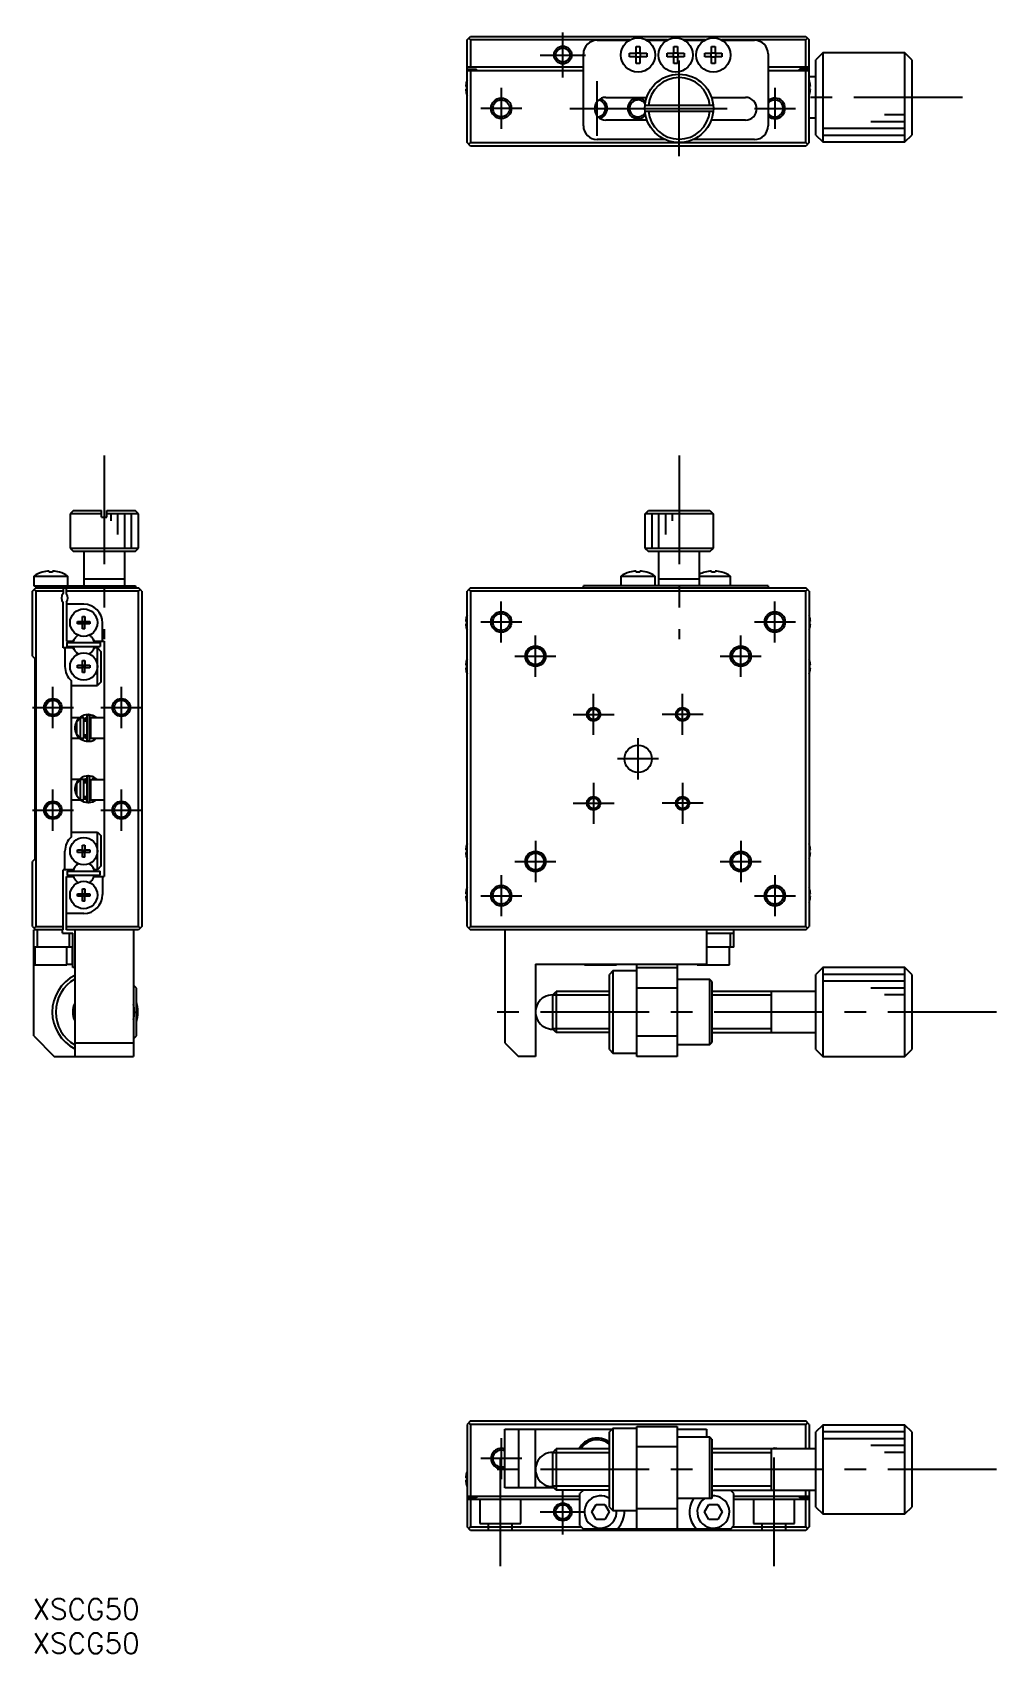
# Model space of a CAD drawing. Extents: x 0 to 319, y -8 to 229.
# Drawn here: x 0 to 140.9, y -8 to 228.9 of the extents above; entities that cross this region are included whole.
import ezdxf

# ---------------------------------------------------------------- set-up
doc = ezdxf.new("R2010")
doc.units = 0
doc.header["$LTSCALE"] = 0.5
doc.linetypes.add('CENTER', pattern=[50.8, 31.75, -6.35, 6.35, -6.35])
doc.linetypes.add('DASHED', pattern=[19.05, 12.7, -6.35])
for name, color, linetype in [('MSM_CENTER', 1, 'CENTER'), ('MSM_CONTINUOUS', 7, 'CONTINUOUS'), ('MSM_DASHED', 4, 'DASHED'), ('MSM_NARROW', 5, 'CONTINUOUS'), ('MSM_PART_NUMBER', 7, 'CONTINUOUS')]:
    doc.layers.add(name, color=color, linetype=linetype)
doc.styles.get("Standard").update_dxf_attribs({"font": 'txt.shx', "height": 3, "bigfont": 'bigfont.shx'})

# ---------------------------------------------------------------- blocks, each defined once
blk = doc.blocks.new('*U2')
at = {"layer": 'MSM_PART_NUMBER'}
blk.add_text('XSCG50', height=3, dxfattribs=at).set_placement((0, -3))
blk = doc.blocks.new('*U3')
at = {"layer": 'MSM_PART_NUMBER'}
blk.add_text('XSCG50', height=3, dxfattribs=at).set_placement((0, -8))

msp = doc.modelspace()

# ---------------------------------------------------------------- linework, layer by layer
at = {"layer": 'MSM_CENTER'}
for p, q in [((77.536733, 222.316982), (77.536733, 228.916982)), ((74.236733, 225.616982), (80.836733, 225.616982)), ((94.536733, 210.816982), (94.536733, 224.816982)), ((68.536733, 220.816982), (68.536733, 214.816983)), ((82.536733, 213.816983), (82.536733, 221.816982)), ((108.536733, 220.816982), (108.536733, 214.816983)), ((135.941804, 219.416982), (110.941804, 219.416982)), ((71.536732, 217.816982), (65.536733, 217.816982)), ((78.536734, 217.816982), (101.536733, 217.816982)), ((87.536733, 217.816982), (101.536733, 217.816982)), ((105.536734, 217.816982), (111.536733, 217.816982)), ((10.5, 167.096461), (10.5, 140.260006)), ((94.536733, 167.096461), (94.536733, 140.260006)), ((68.536733, 139.758489), (68.536733, 145.758491)), ((108.536733, 139.758489), (108.536733, 145.758491)), ((65.536732, 142.75849), (71.536735, 142.75849)), ((105.536732, 142.75849), (111.536735, 142.75849)), ((73.536733, 134.758489), (73.536733, 140.758491)), ((103.536733, 134.758489), (103.536733, 140.758491)), ((70.536732, 137.75849), (76.536735, 137.75849)), ((100.536732, 137.75849), (106.536735, 137.75849)), ((2.999999, 127.25849), (2.999999, 133.258492)), ((12.999999, 127.25849), (12.999999, 133.258492)), ((82.036733, 126.258489), (82.036733, 132.258491)), ((95.036733, 126.258489), (95.036733, 132.258491)), ((-0.000002, 130.258491), (6.000001, 130.258491)), ((9.999998, 130.258491), (16.000001, 130.258491)), ((79.036732, 129.25849), (85.036735, 129.25849)), ((98.036734, 129.25849), (92.036731, 129.25849)), ((88.536733, 119.75849), (88.536733, 125.758491)), ((91.536734, 122.758491), (85.536732, 122.758491)), ((82.036733, 119.258494), (82.036733, 113.258492)), ((95.036733, 119.258494), (95.036733, 113.258492)), ((2.999999, 112.25849), (2.999999, 118.258492)), ((12.999999, 112.25849), (12.999999, 118.258492)), ((79.036732, 116.258493), (85.036735, 116.258493)), ((98.036734, 116.258493), (92.036731, 116.258493)), ((-0.000002, 115.258491), (6.000001, 115.258491)), ((9.999998, 115.258491), (16.000001, 115.258491)), ((73.536733, 110.758494), (73.536733, 104.758492)), ((103.536733, 110.758494), (103.536733, 104.758492)), ((70.536732, 107.758493), (76.536735, 107.758493)), ((100.536732, 107.758493), (106.536735, 107.758493)), ((68.536733, 105.758494), (68.536733, 99.758492)), ((108.536733, 105.758494), (108.536733, 99.758492)), ((65.536732, 102.758493), (71.536735, 102.758493)), ((105.536732, 102.758493), (111.536735, 102.758493)), ((140.941804, 85.758491), (65.941804, 85.758491)), ((68.536733, 23.5), (68.536733, 17.500001)), ((71.536732, 20.5), (65.536733, 20.5)), ((68.386733, 20.648863), (68.386733, 4.557498)), ((108.386733, 20.648863), (108.386733, 4.557498)), ((140.941804, 18.9), (65.941804, 18.9)), ((77.536733, 9.4), (77.536733, 16)), ((74.236733, 12.7), (80.836733, 12.7))]:
    msp.add_line(p, q, dxfattribs=at)
at = {"layer": 'MSM_CONTINUOUS'}
for p, q in [((63.536733, 227.816982), (64.036733, 228.316982)), ((63.536733, 212.816982), (63.536733, 227.816982)), ((63.786733, 228.066982), (64.036733, 227.816982)), ((64.036733, 228.316982), (113.036733, 228.316982)), ((64.036733, 227.816982), (64.036733, 223.816982)), ((87.349299, 227.816982), (64.036733, 227.816982)), ((82.536733, 227.766982), (87.260998, 227.766982)), ((92.849299, 227.816982), (89.724167, 227.816982)), ((89.812468, 227.766982), (92.760998, 227.766982)), ((98.349299, 227.816982), (95.224167, 227.816982)), ((95.312468, 227.766982), (98.260998, 227.766982)), ((113.036733, 227.816982), (100.724167, 227.816982)), ((100.812468, 227.766982), (105.536733, 227.766982)), ((113.036733, 228.316982), (113.536733, 227.816982)), ((113.036733, 227.816982), (113.286733, 228.066982)), ((113.036733, 223.816982), (113.036733, 227.816982)), ((113.536733, 212.816982), (113.536733, 227.816982)), ((80.536733, 215.266982), (80.536733, 225.766982)), ((87.278144, 225.356982), (87.278144, 225.876982)), ((87.278144, 225.876982), (88.276733, 225.876982)), ((88.276733, 225.356982), (87.278144, 225.356982)), ((88.235358, 225.356982), (88.235358, 225.876982)), ((88.276733, 226.875572), (88.796733, 226.875572)), ((88.276733, 225.876982), (88.276733, 226.875572)), ((88.276733, 225.918357), (88.796733, 225.918357)), ((88.276733, 224.358393), (88.276733, 225.356982)), ((88.796733, 225.315607), (88.276733, 225.315607)), ((88.796733, 226.875572), (88.796733, 225.876982)), ((88.796733, 225.876982), (89.795323, 225.876982)), ((88.796733, 225.356982), (88.796733, 224.358393)), ((89.795323, 225.356982), (88.796733, 225.356982)), ((88.838108, 225.876982), (88.838108, 225.356982)), ((89.795323, 225.876982), (89.795323, 225.356982)), ((92.778144, 225.356982), (92.778144, 225.876982)), ((92.778144, 225.876982), (93.776733, 225.876982)), ((93.776733, 225.356982), (92.778144, 225.356982)), ((93.735358, 225.356982), (93.735358, 225.876982)), ((93.776733, 226.875572), (94.296733, 226.875572)), ((93.776733, 225.876982), (93.776733, 226.875572)), ((93.776733, 225.918357), (94.296733, 225.918357)), ((93.776733, 224.358393), (93.776733, 225.356982)), ((94.296733, 225.315607), (93.776733, 225.315607)), ((94.296733, 226.875572), (94.296733, 225.876982)), ((94.296733, 225.876982), (95.295323, 225.876982)), ((94.296733, 225.356982), (94.296733, 224.358393)), ((95.295323, 225.356982), (94.296733, 225.356982)), ((94.338108, 225.876982), (94.338108, 225.356982)), ((95.295323, 225.876982), (95.295323, 225.356982)), ((98.278144, 225.356982), (98.278144, 225.876982)), ((98.278144, 225.876982), (99.276733, 225.876982)), ((99.276733, 225.356982), (98.278144, 225.356982)), ((99.235358, 225.356982), (99.235358, 225.876982)), ((99.276733, 226.875572), (99.796733, 226.875572)), ((99.276733, 225.876982), (99.276733, 226.875572)), ((99.276733, 225.918357), (99.796733, 225.918357)), ((99.276733, 224.358393), (99.276733, 225.356982)), ((99.796733, 225.315607), (99.276733, 225.315607)), ((99.796733, 226.875572), (99.796733, 225.876982)), ((99.796733, 225.876982), (100.795323, 225.876982)), ((99.796733, 225.356982), (99.796733, 224.358393)), ((100.795323, 225.356982), (99.796733, 225.356982)), ((99.838108, 225.876982), (99.838108, 225.356982)), ((100.795323, 225.876982), (100.795323, 225.356982)), ((107.536733, 225.766982), (107.536733, 215.266982)), ((115.536733, 225.916982), (114.536733, 224.916982)), ((115.536733, 225.916982), (115.536733, 212.916982)), ((127.536733, 225.916982), (115.536733, 225.916982)), ((128.536733, 224.916982), (127.536733, 225.916982)), ((127.536733, 212.916982), (127.536733, 225.916982)), ((80.536733, 223.816982), (63.536733, 223.816982)), ((63.536733, 223.566982), (64.936733, 223.566982)), ((80.536733, 223.316982), (63.536733, 223.316982)), ((64.036733, 223.316982), (64.036733, 212.816982)), ((64.936733, 223.316982), (64.936733, 223.566982)), ((88.796733, 224.358393), (88.276733, 224.358393)), ((94.296733, 224.358393), (93.776733, 224.358393)), ((99.796733, 224.358393), (99.276733, 224.358393)), ((113.536733, 223.816982), (107.536733, 223.816982)), ((113.536733, 223.316982), (107.536733, 223.316982)), ((113.536733, 223.566982), (112.136733, 223.566982)), ((112.136733, 223.316982), (112.136733, 223.566982)), ((113.036733, 212.816982), (113.036733, 223.316982)), ((114.536733, 213.916982), (114.536733, 224.916982)), ((128.536733, 224.916982), (128.536733, 213.916982)), ((63.346874, 220.996982), (63.467212, 220.996982)), ((63.467212, 220.636982), (63.346874, 220.636982)), ((63.462589, 221.705598), (63.467212, 221.703344)), ((63.467212, 220.996982), (63.467212, 220.636982)), ((114.536733, 222.416982), (113.536733, 222.416982)), ((113.606255, 221.703344), (113.610877, 221.705598)), ((113.606255, 220.996982), (113.726592, 220.996982)), ((113.606255, 220.636982), (113.606255, 220.996982)), ((113.726592, 220.636982), (113.606255, 220.636982)), ((63.467212, 219.930621), (63.462589, 219.928366)), ((83.836733, 219.416982), (89.799645, 219.416982)), ((99.520708, 218.216982), (89.552759, 218.216982)), ((99.273821, 219.416982), (104.236733, 219.416982)), ((113.610877, 219.928366), (113.606255, 219.930621)), ((67.311151, 217.571121), (67.348591, 217.428629)), ((89.834606, 216.116982), (83.836733, 216.116982)), ((89.552759, 217.416982), (99.520708, 217.416982)), ((104.236733, 216.116982), (99.23886, 216.116982)), ((113.536733, 216.416982), (114.536733, 216.416982)), ((92.463692, 213.266982), (82.536733, 213.266982)), ((105.536733, 213.266982), (96.609774, 213.266982)), ((114.536733, 213.916982), (115.536733, 212.916982)), ((127.536733, 212.916982), (128.536733, 213.916982)), ((64.036733, 212.316982), (63.536733, 212.816982)), ((64.036733, 212.816982), (63.786733, 212.566982)), ((64.036733, 212.816982), (113.036733, 212.816982)), ((113.036733, 212.316982), (64.036733, 212.316982)), ((113.286733, 212.566982), (113.036733, 212.816982)), ((113.536733, 212.816982), (113.036733, 212.316982)), ((115.536733, 212.916982), (127.536733, 212.916982)), ((6, 159.058491), (5.5, 158.558491)), ((6, 159.058491), (10.1, 159.058491)), ((10.1, 158.058491), (10.1, 159.058491)), ((10.9, 159.058491), (15, 159.058491)), ((10.9, 158.058491), (10.9, 159.058491)), ((15.5, 158.558491), (15, 159.058491)), ((89.552759, 158.558491), (90.054546, 159.058491)), ((90.054546, 159.058491), (99.01892, 159.058491)), ((99.01892, 159.058491), (99.520708, 158.558491)), ((10.1, 158.558491), (5.5, 158.558491)), ((5.5, 158.558491), (5.5, 153.558491)), ((10.1, 158.058491), (10.9, 158.058491)), ((15.5, 158.558491), (10.9, 158.558491)), ((15.5, 153.558491), (15.5, 158.558491)), ((89.536733, 158.058491), (89.536733, 153.558491)), ((89.536733, 158.058491), (89.552759, 158.058491)), ((89.552759, 158.058491), (89.552759, 158.558491)), ((99.520708, 158.558491), (89.552759, 158.558491)), ((99.520708, 158.558491), (99.520708, 158.058491)), ((99.520708, 158.058491), (99.536733, 158.058491)), ((99.536733, 153.558491), (99.536733, 158.058491)), ((5.5, 153.558491), (6, 153.058491)), ((5.5, 153.558491), (15.5, 153.558491)), ((15, 153.058491), (6, 153.058491)), ((7.5, 153.058491), (7.5, 148.058491)), ((13.5, 148.058491), (13.5, 153.058491)), ((15, 153.058491), (15.5, 153.558491)), ((89.536733, 153.558491), (99.536733, 153.558491)), ((89.536733, 153.558491), (90.036733, 153.058491)), ((99.036733, 153.058491), (90.036733, 153.058491)), ((91.536733, 153.058491), (91.536733, 148.058491)), ((97.536733, 148.058491), (97.536733, 153.058491)), ((99.036733, 153.058491), (99.536733, 153.558491)), ((0.2, 149.450149), (5.2, 149.450149)), ((0.2, 149.450149), (0.2, 148.058491)), ((1.44141, 150.021072), (1.438067, 150.027927)), ((2.44, 150.021072), (2.44, 150.193444)), ((2.96, 150.021072), (2.44, 150.021072)), ((2.96, 150.193444), (2.96, 150.021072)), ((3.961933, 150.027927), (3.958589, 150.021072)), ((5.2, 148.058491), (5.2, 149.450149)), ((86.036733, 149.450149), (91.036733, 149.450149)), ((86.036733, 149.450149), (86.036733, 148.058491)), ((87.278144, 150.021072), (87.2748, 150.027927)), ((88.276733, 150.021072), (88.276733, 150.193444)), ((88.796733, 150.021072), (88.276733, 150.021072)), ((88.796733, 150.193444), (88.796733, 150.021072)), ((89.798666, 150.027927), (89.795323, 150.021072)), ((91.036733, 148.058491), (91.036733, 149.450149)), ((97.536733, 149.450149), (102.036733, 149.450149)), ((98.278144, 150.021072), (98.2748, 150.027927)), ((99.276733, 150.021072), (99.276733, 150.193444)), ((99.796733, 150.021072), (99.276733, 150.021072)), ((99.796733, 150.193444), (99.796733, 150.021072)), ((100.798666, 150.027927), (100.795323, 150.021072)), ((102.036733, 148.058491), (102.036733, 149.450149)), ((0, 147.258491), (0.5, 147.758491)), ((0, 137.758491), (0, 147.258491)), ((0.2, 148.058491), (15.05, 148.058491)), ((0.5, 147.258491), (0.25, 147.508491)), ((0.5, 147.758491), (15.5, 147.758491)), ((0.5, 147.258491), (0.5, 98.258491)), ((4.5, 147.258491), (0.5, 147.258491)), ((0.55, 147.758491), (0.55, 148.058491)), ((4.5, 147.758491), (4.5, 146.919929)), ((5, 146.858491), (5, 147.758491)), ((15.5, 147.258491), (5, 147.258491)), ((7.5, 149.058491), (13.5, 149.058491)), ((15.05, 148.058491), (15.05, 147.758491)), ((16, 147.258491), (15.5, 147.758491)), ((15.75, 147.508491), (15.5, 147.258491)), ((15.5, 98.258491), (15.5, 147.258491)), ((16, 147.258491), (16, 98.258491)), ((64.036733, 147.758491), (63.536733, 147.258491)), ((63.536733, 98.258491), (63.536733, 147.258491)), ((64.036733, 147.258491), (63.786733, 147.508491)), ((64.036733, 147.758491), (113.036733, 147.758491)), ((113.036733, 147.258491), (64.036733, 147.258491)), ((64.036733, 147.258491), (64.036733, 98.258491)), ((80.536733, 147.758491), (80.536733, 148.058491)), ((107.536733, 148.058491), (80.536733, 148.058491)), ((91.536733, 149.058491), (97.536733, 149.058491)), ((107.536733, 148.058491), (107.536733, 147.758491)), ((113.536733, 147.258491), (113.036733, 147.758491)), ((113.286733, 147.508491), (113.036733, 147.258491)), ((113.036733, 98.258491), (113.036733, 147.258491)), ((113.536733, 147.258491), (113.536733, 98.258491)), ((4.5, 138.958491), (4.5, 145.597053)), ((5, 145.658491), (5, 139.958491)), ((7.5, 145.358491), (5, 145.358491)), ((6.613638, 142.838491), (7.32, 142.838491)), ((6.613638, 142.478491), (6.613638, 142.838491)), ((7.32, 142.478491), (6.613638, 142.478491)), ((7.32, 143.544853), (7.68, 143.544853)), ((7.32, 142.838491), (7.32, 143.544853)), ((7.330372, 142.828119), (7.32, 142.838491)), ((7.330372, 142.488863), (7.32, 142.478491)), ((7.32, 141.77213), (7.32, 142.478491)), ((7.330372, 142.488863), (7.330372, 142.828119)), ((7.330372, 142.828119), (7.669628, 142.828119)), ((7.669628, 142.488863), (7.330372, 142.488863)), ((7.669628, 142.828119), (7.68, 142.838491)), ((7.669628, 142.828119), (7.669628, 142.488863)), ((7.669628, 142.488863), (7.68, 142.478491)), ((7.68, 143.544853), (7.68, 142.838491)), ((7.68, 142.838491), (8.386361, 142.838491)), ((8.386361, 142.478491), (7.68, 142.478491)), ((7.68, 141.77213), (7.68, 142.478491)), ((8.386361, 142.838491), (8.386361, 142.478491)), ((10.25, 139.958491), (10.25, 142.608491)), ((63.346874, 142.838491), (63.467212, 142.838491)), ((63.467212, 142.478491), (63.346874, 142.478491)), ((63.462589, 143.547107), (63.467212, 143.544853)), ((63.467212, 142.838491), (63.467212, 142.478491)), ((113.606255, 143.544853), (113.610877, 143.547107)), ((113.606255, 142.478491), (113.606255, 142.838491)), ((113.606255, 142.838491), (113.726592, 142.838491)), ((113.726592, 142.478491), (113.606255, 142.478491)), ((5, 139.958491), (5.955588, 139.958491)), ((5.955588, 139.958491), (6.125184, 140.252241)), ((7.68, 141.77213), (7.32, 141.77213)), ((8.874815, 140.252241), (9.044412, 139.958491)), ((9.044412, 139.958491), (10.5, 139.958491)), ((10.5, 139.958491), (10.5, 105.558491)), ((63.467212, 141.77213), (63.462589, 141.769875)), ((113.610877, 141.769875), (113.606255, 141.77213)), ((0, 137.758491), (0.35, 137.408491)), ((5.955588, 138.958491), (4.5, 138.958491)), ((4.75, 138.958491), (4.75, 136.258491)), ((5.1, 139.158491), (5.1, 139.758491)), ((5.1, 139.758491), (9.9, 139.758491)), ((5.1, 139.158491), (9.9, 139.158491)), ((6.125184, 138.664741), (5.955588, 138.958491)), ((9.044412, 138.958491), (8.874815, 138.664741)), ((9.5, 138.958491), (9.044412, 138.958491)), ((9.5, 138.958491), (10, 138.458491)), ((9.5, 133.458491), (9.5, 138.958491)), ((9.9, 139.758491), (9.9, 139.158491)), ((10, 138.458491), (10, 133.958491)), ((0.35, 137.408491), (0.35, 108.108491)), ((6.613638, 136.438491), (7.32, 136.438491)), ((6.613638, 136.078491), (6.613638, 136.438491)), ((7.32, 136.078491), (6.613638, 136.078491)), ((7.32, 137.144853), (7.68, 137.144853)), ((7.32, 136.438491), (7.32, 137.144853)), ((7.330372, 136.428119), (7.32, 136.438491)), ((7.330372, 136.088863), (7.32, 136.078491)), ((7.32, 135.37213), (7.32, 136.078491)), ((7.68, 135.37213), (7.32, 135.37213)), ((7.330372, 136.088863), (7.330372, 136.428119)), ((7.330372, 136.428119), (7.669628, 136.428119)), ((7.669628, 136.088863), (7.330372, 136.088863)), ((7.669628, 136.428119), (7.68, 136.438491)), ((7.669628, 136.428119), (7.669628, 136.088863)), ((7.669628, 136.088863), (7.68, 136.078491)), ((7.68, 137.144853), (7.68, 136.438491)), ((7.68, 136.438491), (8.386361, 136.438491)), ((8.386361, 136.078491), (7.68, 136.078491)), ((7.68, 135.37213), (7.68, 136.078491)), ((8.386361, 136.438491), (8.386361, 136.078491)), ((63.346874, 136.438491), (63.467212, 136.438491)), ((63.467212, 136.078491), (63.346874, 136.078491)), ((63.462589, 137.147107), (63.467212, 137.144853)), ((63.467212, 135.37213), (63.462589, 135.369875)), ((63.467212, 136.438491), (63.467212, 136.078491)), ((113.606255, 137.144853), (113.610877, 137.147107)), ((113.606255, 136.078491), (113.606255, 136.438491)), ((113.606255, 136.438491), (113.726592, 136.438491)), ((113.726592, 136.078491), (113.606255, 136.078491)), ((113.610877, 135.369875), (113.606255, 135.37213)), ((5.7, 111.337553), (5.7, 134.179429)), ((5.7, 133.458491), (9.5, 133.458491)), ((10, 133.958491), (9.5, 133.458491)), ((6.899534, 128.758491), (5.7, 128.758491)), ((6.5, 128.175006), (7, 128.704174)), ((6.5, 126.341976), (6.5, 128.175006)), ((7.5, 128.758491), (7, 128.758491)), ((7, 128.758491), (7, 125.758491)), ((7.499989, 128.673417), (7.952123, 128.804519)), ((7.5, 125.758491), (7.5, 128.758491)), ((7.95215, 128.258491), (7.5, 128.258491)), ((7.7, 128.258491), (7.7, 128.758491)), ((7.95215, 129.016538), (7.95215, 125.516538)), ((8.921029, 129.057494), (8.179486, 129.215218)), ((8.351468, 129.048376), (8.34971, 129.04754)), ((8.383058, 129.062393), (8.351468, 129.048376)), ((8.35215, 125.516538), (8.35215, 129.016538)), ((8.35215, 128.414927), (8.499967, 128.674853)), ((8.5, 128.258491), (8.35215, 128.258491)), ((8.415295, 129.074812), (8.383058, 129.062393)), ((8.448101, 129.085604), (8.415295, 129.074812)), ((8.481395, 129.094743), (8.448101, 129.085604)), ((8.515095, 129.102206), (8.481395, 129.094743)), ((8.5, 128.758491), (8.5, 125.758491)), ((10.5, 128.758491), (8.5, 128.758491)), ((8.54912, 129.107976), (8.515095, 129.102206)), ((8.583386, 129.112039), (8.54912, 129.107976)), ((8.617809, 129.114385), (8.583386, 129.112039)), ((8.652305, 129.115008), (8.617809, 129.114385)), ((8.686791, 129.113907), (8.652305, 129.115008)), ((8.721181, 129.111083), (8.686791, 129.113907)), ((8.755391, 129.106544), (8.721181, 129.111083)), ((8.789339, 129.100301), (8.755391, 129.106544)), ((8.82294, 129.092367), (8.789339, 129.100301)), ((8.819601, 128.770315), (8.813275, 128.758491)), ((8.826062, 128.78282), (8.819601, 128.770315)), ((8.856113, 129.082761), (8.82294, 129.092367)), ((8.927827, 129.05458), (8.823805, 128.758473)), ((8.832617, 128.795926), (8.826062, 128.78282)), ((8.839223, 128.809548), (8.832617, 128.795926)), ((8.845837, 128.823597), (8.839223, 128.809548)), ((8.852417, 128.837982), (8.845837, 128.823597)), ((8.858921, 128.85261), (8.852417, 128.837982)), ((8.888773, 129.071508), (8.856113, 129.082761)), ((8.865304, 128.867386), (8.858921, 128.85261)), ((8.871528, 128.882214), (8.865304, 128.867386)), ((8.87755, 128.896999), (8.871528, 128.882214)), ((8.883332, 128.911644), (8.87755, 128.896999)), ((8.888837, 128.926055), (8.883332, 128.911644)), ((8.919164, 129.059354), (8.888773, 129.071508)), ((8.894029, 128.940137), (8.888837, 128.926055)), ((8.898873, 128.953801), (8.894029, 128.940137)), ((8.90334, 128.966956), (8.898873, 128.953801)), ((8.907399, 128.979519), (8.90334, 128.966956)), ((8.911025, 128.991406), (8.907399, 128.979519)), ((8.914194, 129.002543), (8.911025, 128.991406)), ((8.916886, 129.012855), (8.914194, 129.002543)), ((8.919082, 129.022277), (8.916886, 129.012855)), ((8.917831, 129.059635), (8.919824, 129.05898)), ((9.405799, 128.758526), (8.918724, 129.058503)), ((8.920769, 129.030747), (8.919082, 129.022277)), ((8.919824, 129.05898), (8.921303, 129.057135)), ((8.921936, 129.038211), (8.920769, 129.030747)), ((8.921303, 129.057135), (8.922258, 129.054112)), ((8.922575, 129.044619), (8.921936, 129.038211)), ((8.922174, 129.05399), (8.927827, 129.05458)), ((8.922258, 129.054112), (8.922683, 129.049931)), ((8.922683, 129.049931), (8.922575, 129.044619)), ((5.7, 125.758491), (6.918738, 125.758491)), ((7, 125.812808), (6.5, 126.341976)), ((7, 125.758491), (7.5, 125.758491)), ((7.952148, 125.728857), (7.499931, 125.859389)), ((7.5, 126.258491), (7.95215, 126.258491)), ((7.7, 125.783015), (7.7, 126.258491)), ((8.35215, 126.258491), (8.5, 126.258491)), ((8.49996, 125.858227), (8.35215, 126.118149)), ((8.51336, 125.757685), (8.352153, 125.728539)), ((8.5, 125.758491), (10.5, 125.758491)), ((8.174127, 125.317765), (8.274916, 125.321404)), ((8.860472, 125.450939), (8.919164, 125.473722)), ((8.917831, 125.47344), (8.917524, 125.474171)), ((8.919164, 125.473722), (8.917831, 125.47344)), ((8.918922, 125.474658), (8.971852, 125.49826)), ((6.844007, 119.758491), (5.7, 119.758491)), ((6.5, 119.175006), (7, 119.704174)), ((6.5, 117.341976), (6.5, 119.175006)), ((7.5, 119.758491), (7, 119.758491)), ((7, 119.758491), (7, 116.758491)), ((7.499878, 119.726391), (7.962862, 119.862562)), ((7.5, 116.758491), (7.5, 119.758491)), ((7.962889, 119.258491), (7.5, 119.258491)), ((7.7, 119.758491), (7.573987, 119.758491)), ((7.7, 119.258491), (7.7, 119.758491)), ((7.962889, 120.07458), (7.962889, 116.57458)), ((8.931768, 120.115536), (8.190225, 120.273261)), ((8.362208, 120.106418), (8.36045, 120.105582)), ((8.393797, 120.120435), (8.362208, 120.106418)), ((8.362889, 116.57458), (8.362889, 120.07458)), ((8.362889, 119.472969), (8.499954, 119.726276)), ((8.5, 119.258491), (8.362889, 119.258491)), ((8.426034, 120.132855), (8.393797, 120.120435)), ((8.45884, 120.143646), (8.426034, 120.132855)), ((8.492134, 120.152785), (8.45884, 120.143646)), ((8.525835, 120.160249), (8.492134, 120.152785)), ((8.5, 119.758603), (10.5, 119.757963)), ((8.5, 119.758491), (8.5, 116.758491)), ((8.559859, 120.166019), (8.525835, 120.160249)), ((8.594125, 120.170082), (8.559859, 120.166019)), ((8.628548, 120.172428), (8.594125, 120.170082)), ((8.663044, 120.173051), (8.628548, 120.172428)), ((8.69753, 120.171949), (8.663044, 120.173051)), ((8.73192, 120.169126), (8.69753, 120.171949)), ((8.76613, 120.164587), (8.73192, 120.169126)), ((8.800078, 120.158343), (8.76613, 120.164587)), ((8.79087, 119.763519), (8.786693, 119.758491)), ((8.795418, 119.769589), (8.79087, 119.763519)), ((8.800308, 119.776666), (8.795418, 119.769589)), ((8.940684, 120.107796), (8.798719, 119.75847)), ((8.833679, 120.150409), (8.800078, 120.158343)), ((8.805511, 119.784705), (8.800308, 119.776666)), ((8.810995, 119.793657), (8.805511, 119.784705)), ((8.816726, 119.803468), (8.810995, 119.793657)), ((8.82267, 119.814076), (8.816726, 119.803468)), ((8.828788, 119.825418), (8.82267, 119.814076)), ((8.835045, 119.837422), (8.828788, 119.825418)), ((8.866852, 120.140804), (8.833679, 120.150409)), ((8.841401, 119.850017), (8.835045, 119.837422)), ((8.847817, 119.863123), (8.841401, 119.850017)), ((8.854255, 119.876662), (8.847817, 119.863123)), ((8.860674, 119.890549), (8.854255, 119.876662)), ((8.867036, 119.904701), (8.860674, 119.890549)), ((8.899513, 120.12955), (8.866852, 120.140804)), ((8.873301, 119.919028), (8.867036, 119.904701)), ((8.879431, 119.933445), (8.873301, 119.919028)), ((8.885388, 119.947862), (8.879431, 119.933445)), ((8.891135, 119.962191), (8.885388, 119.947862)), ((8.896638, 119.976344), (8.891135, 119.962191)), ((8.901862, 119.990234), (8.896638, 119.976344)), ((8.929903, 120.117396), (8.899513, 120.12955)), ((8.906776, 120.003776), (8.901862, 119.990234)), ((8.911349, 120.016886), (8.906776, 120.003776)), ((8.915554, 120.029485), (8.911349, 120.016886)), ((8.919364, 120.041495), (8.915554, 120.029485)), ((8.922756, 120.052842), (8.919364, 120.041495)), ((8.925709, 120.063457), (8.922756, 120.052842)), ((8.928205, 120.073274), (8.925709, 120.063457)), ((8.93023, 120.082234), (8.928205, 120.073274)), ((8.92857, 120.117678), (8.930516, 120.117056)), ((9.482592, 119.758542), (8.929463, 120.116545)), ((8.931769, 120.090281), (8.93023, 120.082234)), ((8.930516, 120.117056), (8.931975, 120.115307)), ((8.932815, 120.097365), (8.931769, 120.090281)), ((8.931975, 120.115307), (8.932939, 120.112443)), ((8.93336, 120.103445), (8.932815, 120.097365)), ((8.932913, 120.112033), (8.938566, 120.112623)), ((8.932939, 120.112443), (8.933402, 120.108481)), ((8.933402, 120.108481), (8.93336, 120.103445)), ((8.938566, 120.112623), (8.940684, 120.107796)), ((5.7, 116.758491), (7.5, 116.758491)), ((6.483868, 117.33508), (7.004004, 116.757984)), ((7, 116.812808), (6.5, 117.341976)), ((7.962888, 116.7869), (7.499947, 116.922457)), ((7.5, 117.258491), (7.962889, 117.258491)), ((7.7, 116.844496), (7.7, 117.258491)), ((8.184866, 116.375808), (8.285655, 116.379446)), ((8.362889, 117.258491), (8.5, 117.258491)), ((8.499973, 116.922873), (8.362889, 117.176191)), ((8.50008, 116.810873), (8.362892, 116.786581)), ((8.5, 116.758491), (10.5, 116.758491)), ((8.871212, 116.508981), (8.929903, 116.531764)), ((8.92857, 116.531482), (8.928263, 116.532214)), ((8.929903, 116.531764), (8.92857, 116.531482)), ((8.929661, 116.5327), (8.982591, 116.556302)), ((5.7, 112.058491), (9.5, 112.058491)), ((9.5, 112.058491), (10, 111.558491)), ((9.5, 106.558491), (9.5, 112.058491)), ((10, 111.558491), (10, 107.058491)), ((4.75, 106.558491), (4.75, 109.258491)), ((6.613638, 109.438491), (7.32, 109.438491)), ((6.613638, 109.078491), (6.613638, 109.438491)), ((7.32, 109.078491), (6.613638, 109.078491)), ((7.32, 110.144853), (7.68, 110.144853)), ((7.32, 109.438491), (7.32, 110.144853)), ((7.330372, 109.428119), (7.32, 109.438491)), ((7.330372, 109.088863), (7.32, 109.078491)), ((7.32, 108.37213), (7.32, 109.078491)), ((7.330372, 109.088863), (7.330372, 109.428119)), ((7.330372, 109.428119), (7.669628, 109.428119)), ((7.669628, 109.088863), (7.330372, 109.088863)), ((7.669628, 109.428119), (7.68, 109.438491)), ((7.669628, 109.428119), (7.669628, 109.088863)), ((7.669628, 109.088863), (7.68, 109.078491)), ((7.68, 110.144853), (7.68, 109.438491)), ((7.68, 109.438491), (8.386361, 109.438491)), ((8.386361, 109.078491), (7.68, 109.078491)), ((7.68, 108.37213), (7.68, 109.078491)), ((8.386361, 109.438491), (8.386361, 109.078491)), ((63.346874, 109.438491), (63.467212, 109.438491)), ((63.467212, 109.078491), (63.346874, 109.078491)), ((63.462589, 110.147107), (63.467212, 110.144853)), ((63.467212, 109.438491), (63.467212, 109.078491)), ((113.606255, 110.144853), (113.610877, 110.147107)), ((113.606255, 109.078491), (113.606255, 109.438491)), ((113.606255, 109.438491), (113.726592, 109.438491)), ((113.726592, 109.078491), (113.606255, 109.078491)), ((0.35, 108.108491), (0, 107.758491)), ((0, 98.258491), (0, 107.758491)), ((6.125184, 106.852241), (5.955588, 106.558491)), ((7.68, 108.37213), (7.32, 108.37213)), ((9.044412, 106.558491), (8.874815, 106.852241)), ((10, 107.058491), (9.5, 106.558491)), ((63.467212, 108.37213), (63.462589, 108.369875)), ((113.610877, 108.369875), (113.606255, 108.37213)), ((5.955588, 106.558491), (4.5, 106.558491)), ((4.5, 97.758491), (4.5, 106.558491)), ((5, 105.558491), (5.955588, 105.558491)), ((5, 97.758491), (5, 105.558491)), ((5.1, 106.358491), (9.9, 106.358491)), ((5.1, 106.358491), (5.1, 105.758491)), ((5.1, 105.758491), (9.9, 105.758491)), ((5.955588, 105.558491), (6.125184, 105.264741)), ((8.874815, 105.264741), (9.044412, 105.558491)), ((9.5, 106.558491), (9.044412, 106.558491)), ((9.044412, 105.558491), (10.5, 105.558491)), ((9.9, 105.758491), (9.9, 106.358491)), ((10.25, 105.558491), (10.25, 102.908491)), ((6.613638, 103.038491), (7.32, 103.038491)), ((6.613638, 102.678491), (6.613638, 103.038491)), ((7.32, 102.678491), (6.613638, 102.678491)), ((7.32, 103.744853), (7.68, 103.744853)), ((7.32, 103.038491), (7.32, 103.744853)), ((7.330372, 103.028119), (7.32, 103.038491)), ((7.330372, 102.688863), (7.32, 102.678491)), ((7.32, 101.97213), (7.32, 102.678491)), ((7.68, 101.97213), (7.32, 101.97213)), ((7.330372, 102.688863), (7.330372, 103.028119)), ((7.330372, 103.028119), (7.669628, 103.028119)), ((7.669628, 102.688863), (7.330372, 102.688863)), ((7.669628, 103.028119), (7.68, 103.038491)), ((7.669628, 103.028119), (7.669628, 102.688863)), ((7.669628, 102.688863), (7.68, 102.678491)), ((7.68, 103.744853), (7.68, 103.038491)), ((7.68, 103.038491), (8.386361, 103.038491)), ((8.386361, 102.678491), (7.68, 102.678491)), ((7.68, 101.97213), (7.68, 102.678491)), ((8.386361, 103.038491), (8.386361, 102.678491)), ((63.346874, 103.038491), (63.467212, 103.038491)), ((63.467212, 102.678491), (63.346874, 102.678491)), ((63.462589, 103.747107), (63.467212, 103.744853)), ((63.467212, 101.97213), (63.462589, 101.969875)), ((63.467212, 103.038491), (63.467212, 102.678491)), ((113.606255, 103.744853), (113.610877, 103.747107)), ((113.606255, 102.678491), (113.606255, 103.038491)), ((113.606255, 103.038491), (113.726592, 103.038491)), ((113.726592, 102.678491), (113.606255, 102.678491)), ((113.610877, 101.969875), (113.606255, 101.97213)), ((7.5, 100.158491), (5, 100.158491)), ((0, 98.258491), (0.5, 97.758491)), ((4.5, 97.758491), (0.2, 97.758491)), ((0.2, 82.258491), (0.2, 97.758491)), ((0.25, 98.008491), (0.5, 98.258491)), ((0.5, 98.258491), (4.5, 98.258491)), ((0.7, 97.758491), (0.7, 95.258491)), ((4.4, 97.258491), (4.4, 97.758491)), ((4.4, 97.258491), (5.9, 97.258491)), ((5, 98.258491), (15.5, 98.258491)), ((15.5, 97.758491), (5, 97.758491)), ((5.4, 95.258491), (5.4, 97.258491)), ((5.9, 92.258491), (5.9, 97.258491)), ((6.2, 97.758491), (6.2, 79.258491)), ((14.8, 97.758491), (14.8, 79.258491)), ((15.5, 98.258491), (15.75, 98.008491)), ((16, 98.258491), (15.5, 97.758491)), ((63.536733, 98.258491), (64.036733, 97.758491)), ((64.036733, 98.258491), (63.786733, 98.008491)), ((64.036733, 98.258491), (113.036733, 98.258491)), ((113.036733, 97.758491), (64.036733, 97.758491)), ((69.036733, 97.758491), (69.036733, 81.258491)), ((98.536733, 97.758491), (98.536733, 92.758491)), ((98.536733, 97.258491), (102.536735, 97.258491)), ((102.036733, 95.258491), (102.036733, 97.258491)), ((102.536735, 95.258491), (102.536735, 97.758491)), ((113.286733, 98.008491), (113.036733, 98.258491)), ((113.036733, 97.758491), (113.536733, 98.258491)), ((5.9, 95.258491), (0.2, 95.258491)), ((0.269178, 95.258491), (0.269178, 92.758491)), ((0.35, 95.258491), (0.35, 92.658491)), ((5.05, 92.658491), (5.05, 95.258491)), ((5.859736, 92.758491), (5.859736, 95.258491)), ((102.536733, 95.258491), (98.536733, 95.258491)), ((101.886733, 92.658491), (101.886733, 95.258491)), ((0.35, 92.758491), (0.2, 92.758491)), ((0.35, 92.658491), (5.05, 92.658491)), ((5.05, 92.758491), (5.9, 92.758491)), ((73.536733, 92.758491), (98.536733, 92.758491)), ((73.536733, 92.758491), (73.536733, 79.258491)), ((80.686733, 92.758491), (80.686733, 92.658491)), ((80.686733, 92.658491), (85.386733, 92.658491)), ((85.386733, 92.658491), (85.386733, 92.758491)), ((88.336733, 79.258491), (88.336733, 92.758491)), ((94.236733, 92.758491), (94.236733, 79.258491)), ((97.186733, 92.758491), (97.186733, 92.658491)), ((97.186733, 92.658491), (101.886733, 92.658491)), ((6.2, 92.258491), (5.9, 92.258491)), ((84.836733, 91.758491), (84.336733, 91.258491)), ((84.336733, 80.258491), (84.336733, 91.258491)), ((84.836733, 91.758491), (84.836733, 79.758491)), ((88.336733, 91.758491), (84.836733, 91.758491)), ((88.336733, 92.258491), (94.236733, 92.258491)), ((99.036733, 90.508491), (94.236733, 90.508491)), ((99.036733, 81.008491), (99.036733, 90.508491)), ((99.336733, 90.208491), (99.036733, 90.508491)), ((99.336733, 90.208491), (99.336733, 81.308491)), ((115.536733, 92.258491), (114.536733, 91.258491)), ((114.536733, 80.258491), (114.536733, 91.258491)), ((115.536733, 92.258491), (115.536733, 79.258491)), ((127.536733, 92.258491), (115.536733, 92.258491)), ((128.536733, 91.258491), (127.536733, 92.258491)), ((127.536733, 79.258491), (127.536733, 92.258491)), ((128.536733, 91.258266), (128.536733, 80.258491)), ((15.2, 89.258491), (14.8, 89.658491)), ((15.2, 82.258491), (15.2, 89.258491)), ((76.036733, 88.216991), (76.578233, 88.758491)), ((76.036733, 88.216991), (76.036733, 83.299991)), ((84.336733, 88.758491), (76.578233, 88.758491)), ((76.578233, 88.758491), (76.578233, 82.758491)), ((94.236733, 89.258491), (88.336733, 89.258491)), ((114.536733, 88.758491), (99.336753, 88.758491)), ((108.036733, 82.758486), (108.036733, 88.758496)), ((76.578233, 82.758491), (76.036733, 83.299991)), ((0.2, 82.258491), (3.2, 79.258491)), ((6.2, 81.258491), (14.8, 81.258491)), ((14.8, 81.858491), (15.2, 82.258491)), ((69.036733, 81.258491), (71.036733, 79.258491)), ((84.336733, 82.758491), (76.578233, 82.758491)), ((88.336733, 82.258491), (94.236733, 82.258491)), ((94.236733, 81.008491), (99.036733, 81.008491)), ((99.036733, 81.008491), (99.336733, 81.308491)), ((99.336753, 82.758491), (114.536733, 82.758491)), ((3.2, 79.258491), (14.8, 79.258491)), ((73.536733, 79.258491), (71.036733, 79.258491)), ((84.336733, 80.258491), (84.836733, 79.758491)), ((84.836733, 79.758491), (88.336733, 79.758491)), ((94.236733, 79.258491), (88.336733, 79.258491)), ((114.536733, 80.258491), (115.536733, 79.258491)), ((115.536733, 79.258491), (127.536733, 79.258491)), ((127.536733, 79.258491), (128.536733, 80.258491)), ((64.036733, 26), (63.536733, 25.5)), ((63.536733, 25.5), (63.536733, 10.5)), ((63.786733, 25.75), (64.036733, 25.5)), ((64.036733, 26), (113.036733, 26)), ((64.036733, 25.5), (64.036733, 15)), ((113.036733, 25.5), (64.036733, 25.5)), ((69.036733, 16.2), (69.036733, 24.8)), ((69.036733, 24.8), (84.736733, 24.8)), ((71.036733, 24.8), (71.036733, 16.2)), ((73.536733, 16.2), (73.536733, 24.8)), ((84.836733, 24.9), (84.336733, 24.4)), ((84.336733, 13.4), (84.336733, 24.4)), ((84.836733, 24.9), (84.836733, 12.9)), ((88.336733, 24.9), (84.836733, 24.9)), ((88.336733, 25.2), (94.236733, 25.2)), ((88.336733, 10.2), (88.336733, 25.2)), ((94.236733, 25.2), (94.236733, 10.2)), ((94.236733, 24.8), (98.536733, 24.8)), ((98.536733, 24.8), (98.536733, 23.65)), ((113.536733, 25.5), (113.036733, 26)), ((113.036733, 25.5), (113.286733, 25.75)), ((113.036733, 21.9), (113.036733, 25.5)), ((113.536733, 25.5), (113.536733, 21.9)), ((115.536733, 25.4), (114.536733, 24.4)), ((114.536733, 13.4), (114.536733, 24.4)), ((127.536733, 25.4), (115.536733, 25.4)), ((115.536733, 25.4), (115.536733, 12.4)), ((127.536733, 12.4), (127.536733, 25.4)), ((128.536733, 24.4), (127.536733, 25.4)), ((128.536733, 24.4), (128.536733, 13.4)), ((76.036733, 21.3585), (76.578233, 21.9)), ((76.036733, 21.3585), (76.036733, 16.4415)), ((76.578233, 21.9), (76.578233, 15.9)), ((84.336733, 21.9), (76.578233, 21.9)), ((94.236733, 22.2), (88.336733, 22.2)), ((99.036733, 23.65), (94.236733, 23.65)), ((99.036733, 14.65), (99.036733, 23.65)), ((99.336733, 23.35), (99.036733, 23.65)), ((99.336733, 23.35), (99.336733, 14.65)), ((114.536733, 21.9), (99.336733, 21.9)), ((108.036733, 15.899995), (108.036733, 21.900005)), ((63.346874, 17.68), (63.467212, 17.68)), ((63.467212, 17.32), (63.346874, 17.32)), ((63.462589, 18.388616), (63.467212, 18.386361)), ((63.467212, 16.613638), (63.462589, 16.611384)), ((63.467212, 17.68), (63.467212, 17.32)), ((63.536733, 15), (80.036733, 15)), ((63.536733, 14.75), (64.936733, 14.75)), ((80.036733, 14.5), (63.536733, 14.5)), ((64.036733, 14.5), (64.036733, 10.5)), ((64.936733, 15), (64.936733, 14.75)), ((76.278233, 16.2), (69.036733, 16.2)), ((76.578233, 15.9), (76.036733, 16.4415)), ((84.336733, 15.9), (76.578233, 15.9)), ((80.536733, 15.9), (80.036733, 15.4)), ((80.036733, 10.7), (80.036733, 15.4)), ((99.336733, 14.65), (94.236733, 14.65)), ((99.336733, 15.9), (114.536733, 15.9)), ((102.536733, 15.4), (102.036733, 15.9)), ((102.536733, 10.7), (102.536733, 15.4)), ((102.536733, 15), (113.536733, 15)), ((113.536733, 14.5), (102.536733, 14.5)), ((112.136733, 15), (112.136733, 14.75)), ((113.536733, 14.75), (112.136733, 14.75)), ((113.036733, 15), (113.036733, 15.9)), ((113.036733, 10.5), (113.036733, 14.5)), ((113.536733, 15.9), (113.536733, 10.5)), ((81.766563, 12.7), (82.401648, 13.8)), ((82.401648, 11.6), (81.766563, 12.7)), ((82.401648, 13.8), (83.671818, 13.8)), ((83.671818, 13.8), (84.306904, 12.7)), ((84.306904, 12.7), (83.671818, 11.6)), ((84.336733, 13.4), (84.836733, 12.9)), ((84.836733, 12.9), (88.336733, 12.9)), ((88.336733, 13.2), (94.236733, 13.2)), ((98.266563, 12.7), (98.901648, 13.8)), ((98.901648, 11.6), (98.266563, 12.7)), ((98.901648, 13.8), (100.171818, 13.8)), ((100.171818, 13.8), (100.806904, 12.7)), ((100.806904, 12.7), (100.171818, 11.6)), ((114.536733, 13.4), (115.536733, 12.4)), ((115.536733, 12.4), (127.536733, 12.4)), ((127.536733, 12.4), (128.536733, 13.4)), ((64.036733, 10), (63.536733, 10.5)), ((64.036733, 10.5), (63.786733, 10.25)), ((64.036733, 10.5), (80.236733, 10.5)), ((113.036733, 10), (64.036733, 10)), ((80.036733, 10.7), (80.536733, 10.2)), ((102.036733, 10.2), (80.536733, 10.2)), ((83.671818, 11.6), (82.401648, 11.6)), ((85.554889, 10.269178), (85.584261, 10.2)), ((96.989205, 10.2), (97.018578, 10.269178)), ((100.171818, 11.6), (98.901648, 11.6)), ((102.036733, 10.2), (102.536733, 10.7)), ((102.336733, 10.5), (113.036733, 10.5)), ((113.286733, 10.25), (113.036733, 10.5)), ((113.536733, 10.5), (113.036733, 10))]:
    msp.add_line(p, q, dxfattribs=at)
for centre, radius in [((88.536733, 225.616982), 2.5), ((94.036733, 225.616982), 2.5), ((99.536733, 225.616982), 2.5), ((77.536733, 225.616982), 1.0565), ((94.536733, 217.816982), 5), ((68.536732, 217.816982), 1.2295), ((7.5, 142.658491), 2), ((68.536733, 142.75849), 1.2295), ((108.536733, 142.75849), 1.2295), ((7.5, 136.258491), 2), ((73.536733, 137.75849), 1.2295), ((103.536733, 137.75849), 1.2295), ((3, 130.258491), 1.0565), ((13, 130.258491), 1.0565), ((82.036733, 129.25849), 0.7835), ((95.036732, 129.25849), 0.7835), ((88.536733, 122.758491), 2), ((2.999999, 115.258491), 1.0565), ((12.999999, 115.258491), 1.0565), ((82.036733, 116.258493), 0.7835), ((95.036732, 116.258493), 0.7835), ((7.5, 109.258491), 2), ((73.536733, 107.758493), 1.2295), ((103.536733, 107.758493), 1.2295), ((7.5, 102.858491), 2), ((68.536733, 102.758493), 1.2295), ((108.536733, 102.758493), 1.2295), ((77.536733, 12.7), 1.0565)]:
    msp.add_circle(centre, radius, dxfattribs=at)
for centre, radius, start, end in [((82.536733, 225.766982), 2, 90, 180), ((105.536733, 225.766982), 2, 0, 90), ((66.536733, 220.816982), 3.194933, 163.893288, 176.770291), ((66.536733, 220.816982), 3.194933, 183.229709, 196.106712), ((66.536733, 220.816982), 3.2, 159.635865, 163.877467), ((94.536733, 217.816982), 4.5, 5.099689, 174.900311), ((110.536733, 220.816982), 3.2, 16.122533, 20.364135), ((110.536733, 220.816982), 3.194933, 3.229709, 16.106712), ((110.536733, 220.816982), 3.194933, 343.893288, 356.770291), ((66.536733, 220.816982), 3.2, 196.122533, 200.364135), ((83.836733, 217.766982), 1.65, 90, 270), ((82.536733, 217.816982), 1.2295, 276.4571312, 79.13767247), ((88.514425, 217.816982), 1.2295, 30.34622204, 329.65378747), ((104.236733, 217.766982), 1.65, 270, 90), ((108.536733, 217.816982), 1.2295, 215.57656856, 144.42343144), ((110.536733, 220.816982), 3.2, 339.635865, 343.877467), ((94.536733, 217.816982), 4.5, 185.099689, 354.900311), ((82.536733, 215.266982), 2, 180, 270), ((105.536733, 215.266982), 2, 270, 0), ((2.7, 145.708491), 4.5, 106.285843, 123.748989), ((2.7, 145.708491), 4.492483, 93.317816, 106.26943), ((2.7, 145.708491), 4.492483, 73.73057, 86.682184), ((2.7, 145.708491), 4.5, 56.251011, 73.714157), ((88.536733, 145.708491), 4.5, 106.285843, 123.748989), ((88.536733, 145.708491), 4.492483, 93.317816, 106.26943), ((88.536733, 145.708491), 4.492483, 73.73057, 86.682184), ((88.536733, 145.708491), 4.5, 56.251011, 73.714157), ((99.536733, 145.708491), 4.5, 106.285843, 116.3878), ((99.536733, 145.708491), 4.492483, 93.317816, 106.26943), ((99.536733, 145.708491), 4.492483, 73.73057, 86.682184), ((99.536733, 145.708491), 4.5, 56.251011, 73.714157), ((5.25, 146.258491), 1, 138.590378, 221.409622), ((4.2, 146.258491), 1, 323.130102, 36.869898), ((7.5, 142.608491), 2.75, 0, 90), ((66.536733, 142.658491), 3.194933, 163.893288, 176.770291), ((66.536733, 142.658491), 3.194933, 183.229709, 196.106712), ((66.536733, 142.658491), 3.2, 159.635865, 163.877467), ((110.536733, 142.658491), 3.2, 16.122533, 20.364135), ((110.536733, 142.658491), 3.194933, 3.229709, 16.106712), ((110.536733, 142.658491), 3.194933, 343.893288, 356.770291), ((7.5, 139.45849), 1.5875, 149.999969, 169.10691), ((7.5, 139.458491), 1.5875, 135, 150), ((7.615, 139.343681), 1.75, 121.886504, 135.004406), ((7.5, 139.45849), 1.5875, 120.433182, 134.999974), ((7.5, 139.45849), 1.5875, 45.000026, 59.566818), ((7.385, 139.343681), 1.75, 44.995594, 58.113496), ((7.5, 139.458491), 1.5875, 30, 45), ((7.5, 139.45849), 1.5875, 10.89309, 30.000031), ((66.536733, 142.658491), 3.2, 196.122533, 200.364135), ((110.536733, 142.658491), 3.2, 339.635865, 343.877467), ((7.5, 139.45849), 1.5875, 190.893016, 239.566737), ((7.615, 139.573301), 1.75, 224.995594, 238.113496), ((7.5, 139.45849), 1.5875, 300.433263, 349.106984), ((7.385, 139.573301), 1.75, 301.886504, 315.004406), ((7.5, 136.258491), 2.75, 180, 229.114807), ((66.536733, 136.258491), 3.194933, 163.893288, 176.770291), ((66.536733, 136.258491), 3.194933, 183.229709, 196.106712), ((66.536733, 136.258491), 3.2, 159.635865, 163.877467), ((66.536733, 136.258491), 3.2, 196.122533, 200.364135), ((110.536733, 136.258491), 3.2, 16.122533, 20.364135), ((110.536733, 136.258491), 3.2, 339.635865, 343.877467), ((110.536733, 136.258491), 3.194933, 3.229709, 16.106712), ((110.536733, 136.258491), 3.194933, 343.893288, 356.770291), ((8.152077, 127.266639), 1.948934, 155.39212257, 269.18267785), ((8.161918, 127.258515), 1.961267, 125.92921791, 155.29606991), ((8.154294, 127.25947), 1.956028, 90.75804249, 125.76482129), ((8.15215, 129.016538), 0.2, 0, 180), ((8.149313, 127.273684), 1.956316, 273.68114225, 309.22615063), ((8.15215, 125.516538), 0.2, 180, 0), ((8.162961, 118.324735), 1.949043, 155.39535754, 210.51504086), ((8.172657, 118.316557), 1.961267, 125.92921791, 155.29606991), ((8.165035, 118.317513), 1.956028, 90.75808874, 125.76486754), ((8.162889, 120.07458), 0.2, 0, 180), ((8.16351, 118.325478), 1.949742, 233.508947, 269.162609), ((8.162889, 116.57458), 0.2, 180, 0), ((8.159587, 118.333814), 1.95843, 273.69078893, 306.43932679), ((7.5, 109.258491), 2.75, 130.885193, 180), ((66.536733, 109.258491), 3.194933, 163.893288, 176.770291), ((66.536733, 109.258491), 3.194933, 183.229709, 196.106712), ((66.536733, 109.258491), 3.2, 159.635865, 163.877467), ((110.536733, 109.258491), 3.2, 16.122533, 20.364135), ((110.536733, 109.258491), 3.194933, 3.229709, 16.106712), ((110.536733, 109.258491), 3.194933, 343.893288, 356.770291), ((7.5, 106.058492), 1.5875, 120.433263, 169.106984), ((7.615, 105.943681), 1.75, 121.886504, 135.004406), ((7.5, 106.058492), 1.5875, 10.893016, 59.566737), ((7.385, 105.943681), 1.75, 44.995594, 58.113496), ((66.536733, 109.258491), 3.2, 196.122533, 200.364135), ((110.536733, 109.258491), 3.2, 339.635865, 343.877467), ((7.5, 106.058492), 1.5875, 190.89309, 210), ((7.5, 106.058491), 1.5875, 210, 225), ((7.615, 106.173301), 1.75, 224.995594, 238.113496), ((7.5, 106.058492), 1.5875, 225.000026, 239.566818), ((7.5, 106.058492), 1.5875, 300.433182, 314.999974), ((7.385, 106.173301), 1.75, 301.886504, 315.004406), ((7.5, 106.058491), 1.5875, 315, 330), ((7.5, 106.058492), 1.5875, 329.999969, 349.10691), ((7.5, 102.908491), 2.75, 270, 0), ((66.536733, 102.858491), 3.194933, 163.893288, 176.770291), ((66.536733, 102.858491), 3.194933, 183.229709, 196.106712), ((66.536733, 102.858491), 3.2, 159.635865, 163.877467), ((66.536733, 102.858491), 3.2, 196.122533, 200.364135), ((110.536733, 102.858491), 3.2, 16.122533, 20.364135), ((110.536733, 102.858491), 3.2, 339.635865, 343.877467), ((110.536733, 102.858491), 3.194933, 3.229709, 16.106712), ((110.536733, 102.858491), 3.194933, 343.893288, 356.770291), ((8.9, 85.758491), 6, 116.743684, 243.256316), ((8.9, 85.758491), 5.5, 119.400351, 240.599649), ((76.036733, 85.758491), 2.5, 89.05661378, 270.94338622), ((8.9, 85.758491), 3, 154.158067, 205.841933), ((8.9, 85.758491), 6, 349.524686, 10.475314), ((8.9, 85.758491), 6.5, 345.749967, 14.250033), ((68.536732, 20.5), 1.2295, 66.00419317, 293.99580683), ((76.036733, 18.9), 2.5, 89.05661378, 270.94338622), ((82.536733, 20.5), 3, 53.130102, 152.181861), ((82.536733, 20.5), 2.75, 49.114807, 149.396705), ((66.536733, 17.5), 3.194933, 163.893288, 176.770291), ((66.536733, 17.5), 3.194933, 183.229709, 196.106712), ((66.536733, 17.5), 3.2, 159.635865, 163.877467), ((66.536733, 17.5), 3.2, 196.122533, 200.364135), ((83.036733, 12.7), 2.35, 56.413761, 4.882142), ((99.536733, 12.7), 3.5, 146.141563, 223.989014), ((99.536733, 12.7), 2.35, 123.923112, 94.882142), ((83.036733, 12.7), 3.5, 316.010986, 3.275829)]:
    msp.add_arc(centre, radius, start, end, dxfattribs=at)
at = {"layer": 'MSM_DASHED'}
for p, q in [((65.386733, 14.5), (65.386733, 11)), ((71.386733, 11), (71.386733, 14.5)), ((105.386733, 14.5), (105.386733, 11)), ((111.386733, 11), (111.386733, 14.5)), ((65.386733, 11), (71.386733, 11)), ((66.636733, 11), (66.636733, 10)), ((70.136733, 10), (70.136733, 11)), ((105.386733, 11), (111.386733, 11)), ((106.636733, 11), (106.636733, 10)), ((110.136733, 10), (110.136733, 11))]:
    msp.add_line(p, q, dxfattribs=at)
at = {"layer": 'MSM_NARROW'}
for p, q in [((122.536733, 215.916982), (127.536733, 215.916982)), ((124.536733, 216.916982), (127.536733, 216.916982)), ((115.536733, 214.916982), (127.536733, 214.916982)), ((115.536733, 213.916982), (127.536733, 213.916982)), ((11.5, 157.558491), (11.5, 158.558491)), ((12.5, 155.558491), (12.5, 158.558491)), ((13.5, 153.558491), (13.5, 158.558491)), ((14.5, 153.558491), (14.5, 158.558491)), ((90.536733, 158.558491), (90.536733, 153.558491)), ((91.536733, 158.558491), (91.536733, 153.558491)), ((92.536733, 158.558491), (92.536733, 155.558491)), ((93.536733, 158.558491), (93.536733, 157.558491)), ((127.536733, 91.258491), (115.536733, 91.258491)), ((127.536733, 90.258491), (115.536733, 90.258491)), ((84.336733, 88.216991), (76.036733, 88.216991)), ((108.036733, 88.216991), (99.336733, 88.216991)), ((127.536733, 89.258491), (122.536733, 89.258491)), ((127.536733, 88.258491), (124.536733, 88.258491)), ((84.336733, 83.299991), (76.036733, 83.299991)), ((108.036733, 83.299991), (99.336733, 83.299991)), ((127.536733, 24.4), (115.536733, 24.4)), ((84.336733, 21.3585), (76.036733, 21.3585)), ((108.036733, 21.3585), (99.336733, 21.3585)), ((127.536733, 23.4), (115.536733, 23.4)), ((127.536733, 22.4), (122.536733, 22.4)), ((127.536733, 21.4), (124.536733, 21.4)), ((84.336733, 16.4415), (76.036733, 16.4415)), ((108.036733, 16.4415), (99.336733, 16.4415))]:
    msp.add_line(p, q, dxfattribs=at)
for centre, radius in [((77.536733, 225.616982), 1.3), ((68.536732, 217.816982), 1.5), ((68.536733, 142.75849), 1.5), ((108.536733, 142.75849), 1.5), ((73.536733, 137.75849), 1.5), ((103.536733, 137.75849), 1.5), ((3, 130.258491), 1.3), ((13, 130.258491), 1.3), ((82.036733, 129.25849), 1), ((95.036732, 129.25849), 1), ((2.999999, 115.258491), 1.3), ((12.999999, 115.258491), 1.3), ((82.036733, 116.258493), 1), ((95.036732, 116.258493), 1), ((73.536733, 107.758493), 1.5), ((103.536733, 107.758493), 1.5), ((68.536733, 102.758493), 1.5), ((108.536733, 102.758493), 1.5), ((77.536733, 12.7), 1.3)]:
    msp.add_circle(centre, radius, dxfattribs=at)
for centre, start, end in [((82.536733, 217.816982), 286.01275067, 69.58205301), ((88.514425, 217.816982), 41.56279445, 318.43721506), ((108.536733, 217.816982), 228.1896851, 131.8103149), ((68.536732, 20.5), 70.52875911, 289.47124089), ((108.536733, 20.5), 68.96053, 111.03947)]:
    msp.add_arc(centre, 1.5, start, end, dxfattribs=at)

# ---------------------------------------------------------------- block references
at = {"layer": 'MSM_CONTINUOUS'}
for name in ['*U2', '*U3']:
    msp.add_blockref(name, (0, 0), dxfattribs=at)

doc.saveas('drawing.dxf')
